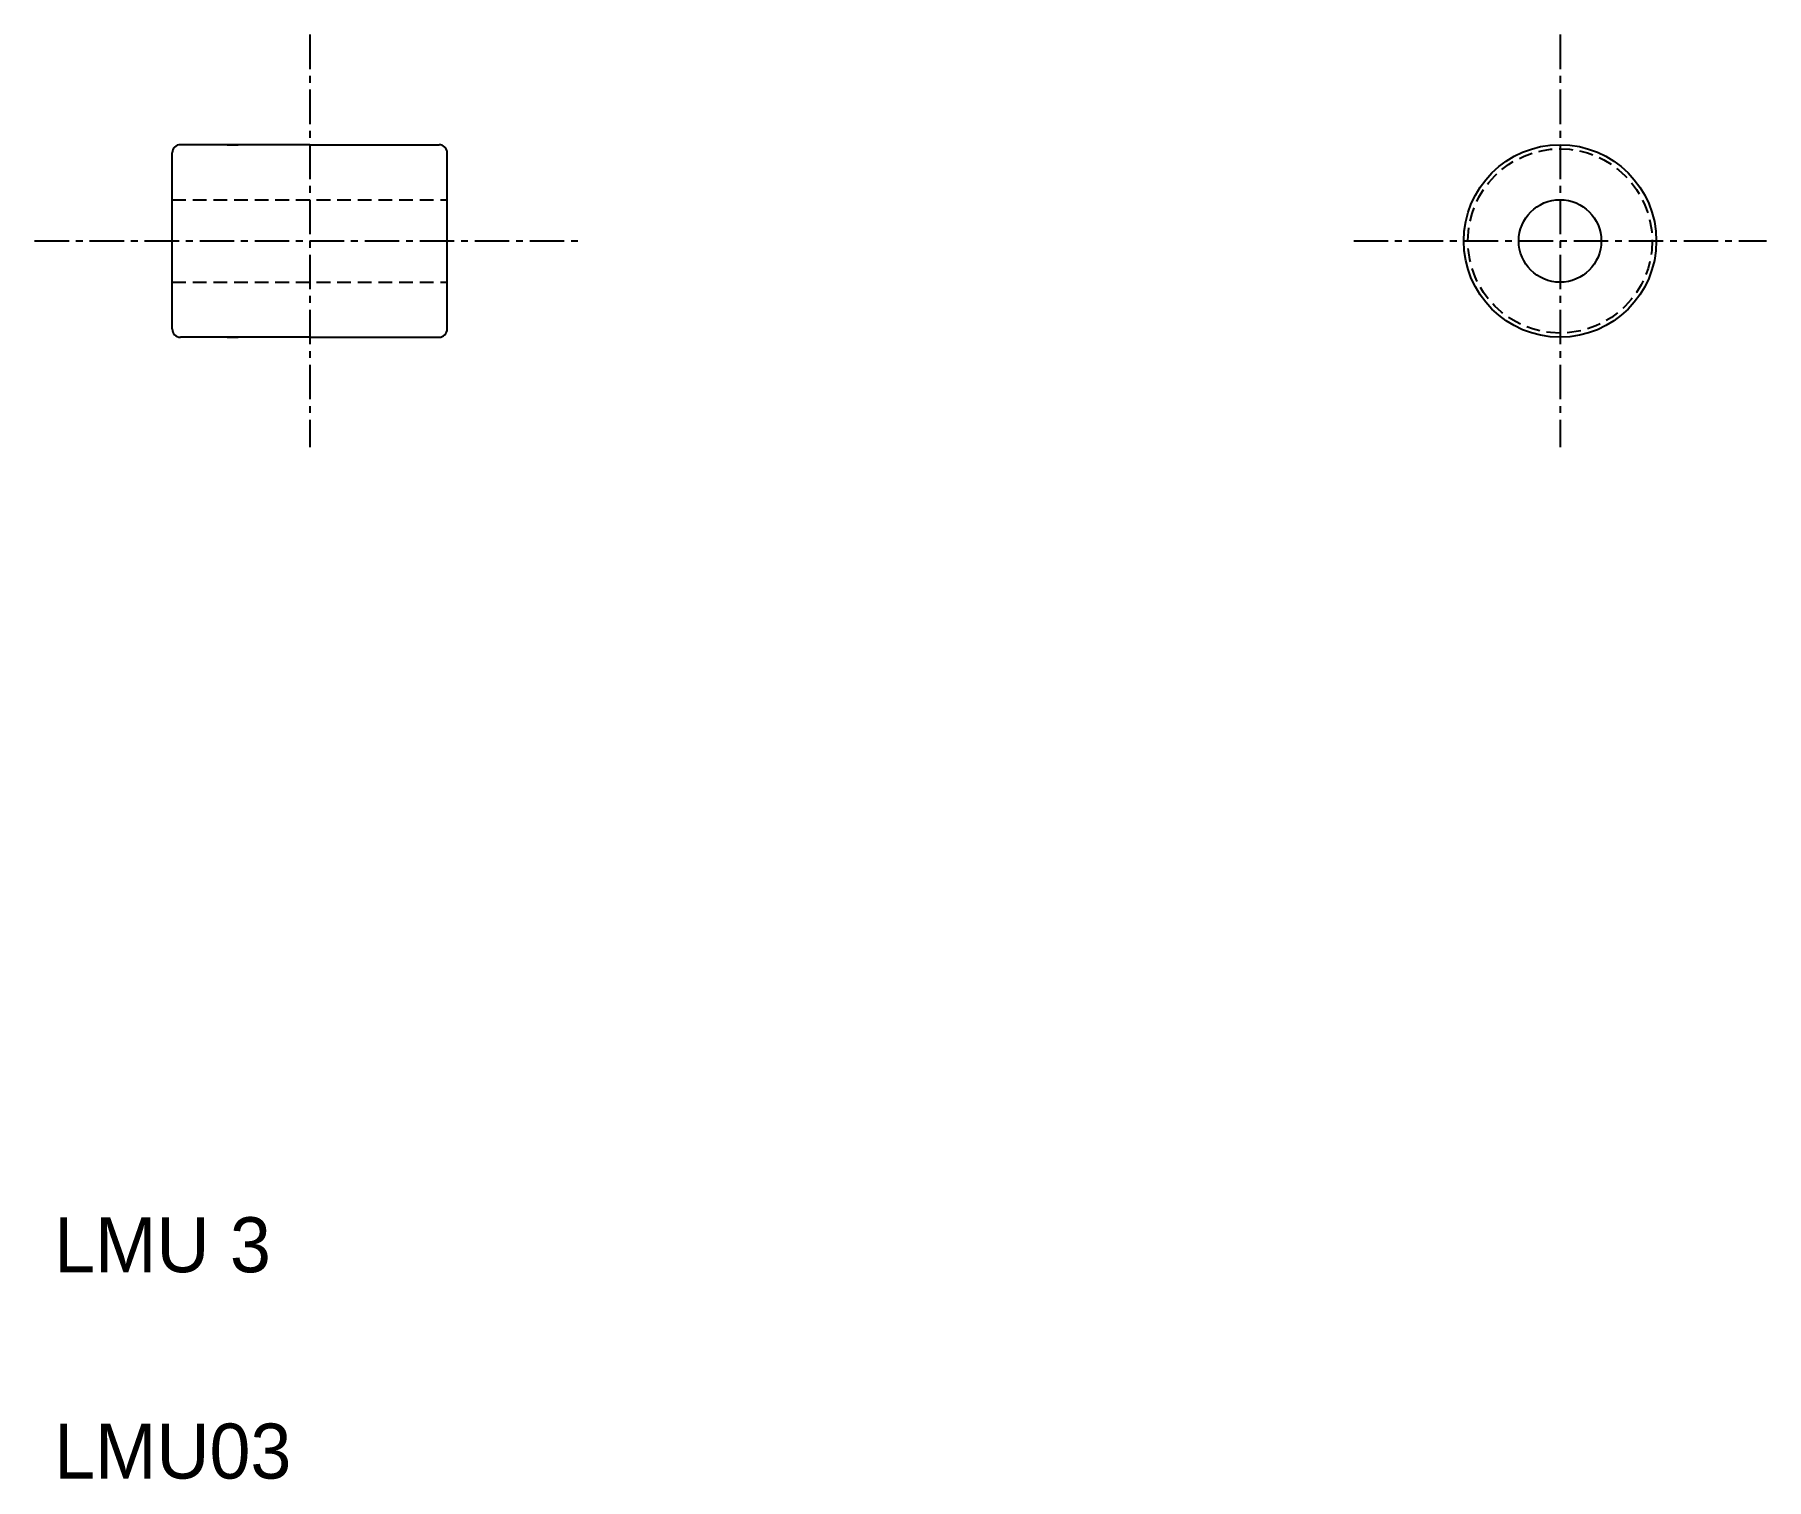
# Model space of a CAD drawing. Extents: x 40.7 to 103.7, y 5 to 57.5.
import ezdxf

# ---------------------------------------------------------------- set-up
doc = ezdxf.new("R2010")
doc.units = 0
doc.linetypes.add('CENTER', pattern=[2, 1.25, -0.25, 0.25, -0.25])
doc.linetypes.add('DASHED', pattern=[0.75, 0.5, -0.25])
doc.layers.get('0').update_dxf_attribs({"linetype": 'CONTINUOUS'})
doc.layers.add('CENTER', color=1, linetype='CENTER')

msp = doc.modelspace()

# ---------------------------------------------------------------- linework, layer by layer
at = {"color": 7, "linetype": 'CONTINUOUS'}
for p, q in [((45.747, 46.788), (45.747, 53.188)), ((50.747, 53.488), (46.047, 53.488)), ((47.147, 53.488), (47.148, 53.488)), ((47.647, 53.488), (47.647, 53.488)), ((47.747, 53.488), (48.147, 53.488)), ((50.747, 53.488), (55.447, 53.488)), ((53.347, 53.488), (53.747, 53.488)), ((55.747, 46.788), (55.747, 53.188)), ((50.747, 46.488), (46.047, 46.488)), ((47.747, 46.488), (48.147, 46.488)), ((50.747, 46.488), (55.447, 46.488)), ((53.347, 46.488), (55.447, 46.488))]:
    msp.add_line(p, q, dxfattribs=at)
at = {"color": 3, "linetype": 'DASHED'}
for p, q in [((45.747, 51.488), (55.747, 51.488)), ((45.747, 48.488), (55.747, 48.488))]:
    msp.add_line(p, q, dxfattribs=at)
at = {"color": 7, "linetype": 'CONTINUOUS'}
for radius in [3.5, 1.5]:
    msp.add_circle((96.197, 49.988), radius, dxfattribs=at)
at = {"color": 3, "linetype": 'DASHED'}
msp.add_circle((96.197, 49.988), 3.35, dxfattribs=at)
at = {"color": 7, "linetype": 'CONTINUOUS'}
for centre, start, end in [((46.047, 53.188), 90, 180), ((55.447, 53.188), 360, 90), ((46.047, 46.788), 180, 270), ((55.447, 46.788), 270, 360)]:
    msp.add_arc(centre, 0.3, start, end, dxfattribs=at)
at = {"layer": 'CENTER', "color": 1, "linetype": 'CENTER'}
for p, q in [((50.747, 57.488), (50.747, 42.488)), ((96.197, 57.488), (96.197, 42.488)), ((40.747, 49.988), (60.747, 49.988)), ((88.697, 49.988), (103.697, 49.988))]:
    msp.add_line(p, q, dxfattribs=at)

# ---------------------------------------------------------------- texts
at = {"color": 7, "linetype": 'CONTINUOUS'}
for s, p in [('LMU 3', (41.458, 12.5)), ('LMU03', (41.458, 5))]:
    msp.add_text(s, height=2, dxfattribs=at).set_placement(p)

doc.saveas('drawing.dxf')
